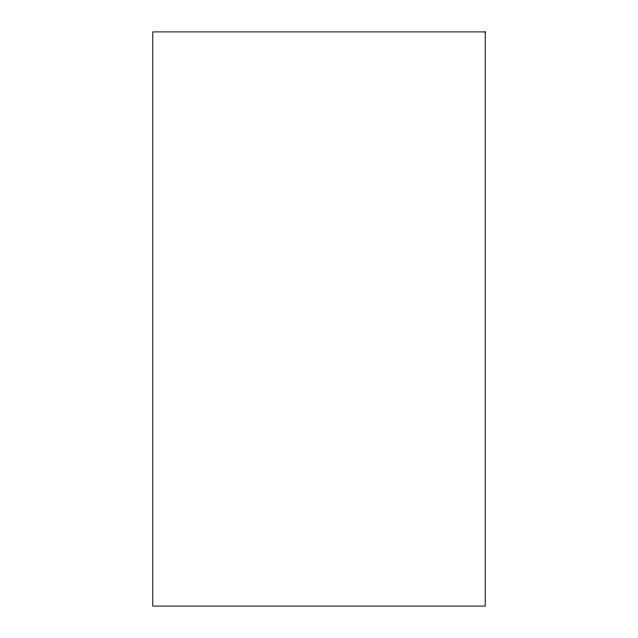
<?xml version="1.0" encoding="UTF-8"?>
<svg xmlns="http://www.w3.org/2000/svg" width="638" height="638" viewBox="0 0 638 638"><rect width="100%" height="100%" fill="white"/><g stroke="black" fill="none" stroke-linecap="round" stroke-linejoin="round"><path stroke-width="0.96" d="M485.215 31.9L152.785 31.9L152.785 606.1L485.215 606.1L485.215 31.9"/></g></svg>
